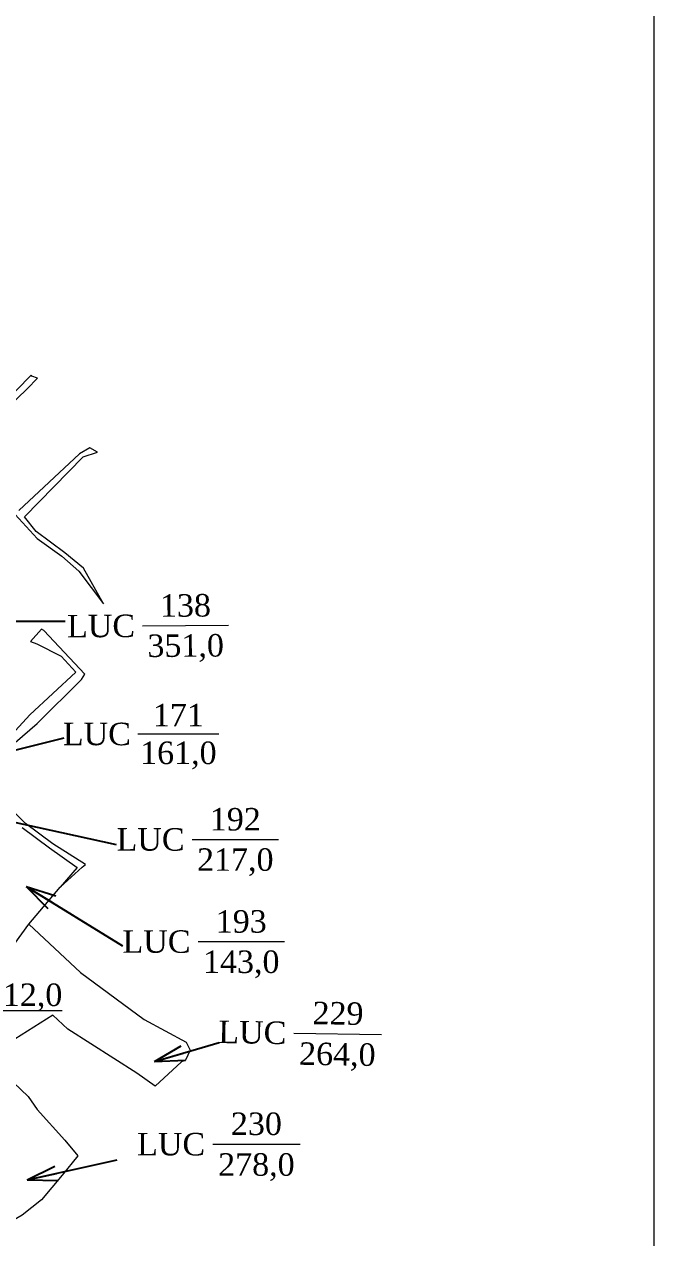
# Model space of a CAD drawing. Header units: metres. Extents: x 547028 to 547858, y 1841699 to 1842277.
# Drawn here: x 547773.6 to 547857.5, y 1841784 to 1841945.8 of the extents above; entities that cross this region are included whole.
import ezdxf
from ezdxf.enums import TextEntityAlignment as Align

# ---------------------------------------------------------------- set-up
doc = ezdxf.new("R2010")
doc.units = ezdxf.units.M
doc.header["$MEASUREMENT"] = 0
for name, color, linetype, lineweight in [('Level 10', 7, 'Continuous', 0), ('Level 13', 7, 'Continuous', 0), ('Level 2', 7, 'Continuous', 0), ('Level 4', 7, 'Continuous', 0), ('Level 5', 7, 'Continuous', 0), ('Level 62', 7, 'Continuous', 0)]:
    doc.layers.add(name, color=color, linetype=linetype, lineweight=lineweight)
doc.styles.add('Style-STANDARD', font='STANDARD.shx')
doc.styles.add('Style-Times New Roman', font='times.ttf')
doc.dimstyles.get("Standard").update_dxf_attribs({"dimtxt": 0.18, "dimasz": 0.18, "dimexe": 0.18, "dimexo": 0.0625, "dimgap": 0.09, "dimtad": 0, "dimtih": 1, "dimtoh": 1, "dimdec": 4, "dimzin": 0, "dimdsep": 46, "dimtxsty": 'Standard', "dimcen": 0.09, "dimadec": 0, "dimazin": 0, "dimtfac": 1, "dimtdec": 4, "dimtofl": 0, "dimtmove": 0, "dimatfit": 3, "dimfxl": 1, "dimtolj": 1, "dimtzin": 0, "dimarcsym": 0})

# ---------------------------------------------------------------- blocks, each defined once
blk = doc.blocks.new('N_THUA_40')
at = {"layer": 'Level 13', "color": 1, "linetype": 'Continuous', "lineweight": 0}
blk.add_line((-0.814796, 0), (6.041204, 0), dxfattribs=at)
at = {"layer": 'Level 13', "color": 5, "linetype": 'Continuous', "lineweight": 0, "style": 'Style-Times New Roman'}
blk.add_text('138', height=1.794959, dxfattribs=at).set_placement((2.613204, 1.6), align=Align.MIDDLE_CENTER)
at = {"layer": 'Level 2', "color": 3, "linetype": 'Continuous', "lineweight": 0, "style": 'Style-Times New Roman'}
blk.add_text('LUC', height=1.794959, dxfattribs=at).set_placement((-1.414796, 0), align=Align.MIDDLE_RIGHT)
at = {"layer": 'Level 4', "color": 1, "linetype": 'Continuous', "lineweight": 0, "style": 'Style-Times New Roman'}
blk.add_text('351,0', height=1.794959, dxfattribs=at).set_placement((2.613204, -1.6), align=Align.MIDDLE_CENTER)
blk = doc.blocks.new('TerminatorOpen_0.5')
at = {"color": 0, "linetype": 'ByBlock', "lineweight": -2}
for q in [(-1, 0.25), (-1, 0), (-1, -0.25)]:
    blk.add_line((0, 0), q, dxfattribs=at)
blk = doc.blocks.new('N_THUA_41')
at = {"layer": 'Level 13', "color": 1, "linetype": 'Continuous', "lineweight": 0}
blk.add_line((-0.861673, 0), (5.652327, 0), dxfattribs=at)
at = {"layer": 'Level 13', "color": 5, "linetype": 'Continuous', "lineweight": 0, "style": 'Style-Times New Roman'}
blk.add_text('171', height=1.81238, dxfattribs=at).set_placement((2.395327, 1.52), align=Align.MIDDLE_CENTER)
at = {"layer": 'Level 2', "color": 3, "linetype": 'Continuous', "lineweight": 0, "style": 'Style-Times New Roman'}
blk.add_text('LUC', height=1.81238, dxfattribs=at).set_placement((-1.431673, 0), align=Align.MIDDLE_RIGHT)
at = {"layer": 'Level 4', "color": 1, "linetype": 'Continuous', "lineweight": 0, "style": 'Style-Times New Roman'}
blk.add_text('161,0', height=1.81238, dxfattribs=at).set_placement((2.395327, -1.52), align=Align.MIDDLE_CENTER)
blk = doc.blocks.new('N_THUA_42')
at = {"layer": 'Level 13', "color": 1, "linetype": 'Continuous', "lineweight": 0}
blk.add_line((-0.820743, 0), (6.035257, 0), dxfattribs=at)
at = {"layer": 'Level 13', "color": 5, "linetype": 'Continuous', "lineweight": 0, "style": 'Style-Times New Roman'}
blk.add_text('192', height=1.784941, dxfattribs=at).set_placement((2.607257, 1.6), align=Align.MIDDLE_CENTER)
at = {"layer": 'Level 2', "color": 3, "linetype": 'Continuous', "lineweight": 0, "style": 'Style-Times New Roman'}
blk.add_text('LUC', height=1.784941, dxfattribs=at).set_placement((-1.420743, 0), align=Align.MIDDLE_RIGHT)
at = {"layer": 'Level 4', "color": 1, "linetype": 'Continuous', "lineweight": 0, "style": 'Style-Times New Roman'}
blk.add_text('217,0', height=1.784941, dxfattribs=at).set_placement((2.607257, -1.6), align=Align.MIDDLE_CENTER)
blk = doc.blocks.new('N_THUA_43')
at = {"layer": 'Level 13', "color": 1, "linetype": 'Continuous', "lineweight": 0}
blk.add_line((-0.726495, -0.368914), (5.386506, 2.735269), dxfattribs=at)
at = {"layer": 'Level 13', "color": 5, "linetype": 'Continuous', "lineweight": 0, "style": 'Style-Times New Roman'}
blk.add_text('229', height=1.763615, rotation=26.921471, dxfattribs=at).set_placement((1.605575, 2.609782), align=Align.MIDDLE_CENTER)
at = {"layer": 'Level 2', "color": 3, "linetype": 'Continuous', "lineweight": 0, "style": 'Style-Times New Roman'}
blk.add_text('LUC', height=1.763615, rotation=26.921471, dxfattribs=at).set_placement((-1.261472, -0.640576), align=Align.MIDDLE_RIGHT)
at = {"layer": 'Level 4', "color": 1, "linetype": 'Continuous', "lineweight": 0, "style": 'Style-Times New Roman'}
blk.add_text('264,0', height=1.763615, rotation=26.921471, dxfattribs=at).set_placement((3.054436, -0.243427), align=Align.MIDDLE_CENTER)
blk = doc.blocks.new('N_THUA_44')
at = {"layer": 'Level 13', "color": 1, "linetype": 'Continuous', "lineweight": 0}
blk.add_line((-0.820743, 0), (6.035257, 0), dxfattribs=at)
at = {"layer": 'Level 13', "color": 5, "linetype": 'Continuous', "lineweight": 0, "style": 'Style-Times New Roman'}
blk.add_text('193', height=1.784941, dxfattribs=at).set_placement((2.607257, 1.6), align=Align.MIDDLE_CENTER)
at = {"layer": 'Level 2', "color": 3, "linetype": 'Continuous', "lineweight": 0, "style": 'Style-Times New Roman'}
blk.add_text('LUC', height=1.784941, dxfattribs=at).set_placement((-1.420743, 0), align=Align.MIDDLE_RIGHT)
at = {"layer": 'Level 4', "color": 1, "linetype": 'Continuous', "lineweight": 0, "style": 'Style-Times New Roman'}
blk.add_text('143,0', height=1.784941, dxfattribs=at).set_placement((2.607257, -1.6), align=Align.MIDDLE_CENTER)
blk = doc.blocks.new('N_THUA_45')
at = {"layer": 'Level 13', "color": 1, "linetype": 'Continuous', "lineweight": 0}
blk.add_line((-0.81777, 0), (6.03823, 0), dxfattribs=at)
at = {"layer": 'Level 13', "color": 5, "linetype": 'Continuous', "lineweight": 0, "style": 'Style-Times New Roman'}
blk.add_text('230', height=1.766697, dxfattribs=at).set_placement((2.61023, 1.6), align=Align.MIDDLE_CENTER)
at = {"layer": 'Level 2', "color": 3, "linetype": 'Continuous', "lineweight": 0, "style": 'Style-Times New Roman'}
blk.add_text('LUC', height=1.766697, dxfattribs=at).set_placement((-1.41777, 0), align=Align.MIDDLE_RIGHT)
at = {"layer": 'Level 4', "color": 1, "linetype": 'Continuous', "lineweight": 0, "style": 'Style-Times New Roman'}
blk.add_text('278,0', height=1.766697, dxfattribs=at).set_placement((2.61023, -1.6), align=Align.MIDDLE_CENTER)

msp = doc.modelspace()

# ---------------------------------------------------------------- linework, layer by layer
at = {"layer": 'Level 10', "color": 7, "lineweight": 0}
for p, q in [((547774.23, 1841825.79), (547778.41, 1841830.71)), ((547770.49, 1841820.64), (547774.23, 1841825.79))]:
    msp.add_line(p, q, dxfattribs=at)
at = {"layer": 'Level 10', "color": 30, "lineweight": 0, "flags": 128}
for points in [[(547767.13, 1841890.57), (547774.02, 1841897.17), (547775.37, 1841898.59), (547774.64, 1841898.88), (547774.54, 1841899), (547766.81, 1841891.14)], [(547772.43, 1841880.41), (547775.34, 1841877.23), (547778.63, 1841874.85), (547780.89, 1841872.86), (547784.17, 1841868.53), (547781.5, 1841873.27), (547779.04, 1841875.31), (547775.23, 1841878.14), (547773.65, 1841880.12), (547781.49, 1841888.1), (547783.38, 1841888.75), (547782.35, 1841889.33), (547781, 1841888.49), (547772.9, 1841880.94)], [(547770.46, 1841848.31), (547775.34, 1841852.56), (547781.24, 1841858.41), (547781.68, 1841859.15), (547776.25, 1841864.95), (547775.92, 1841865.12), (547774.47, 1841863.47), (547775.29, 1841863.18), (547778.54, 1841861.53), (547780.51, 1841859.42), (547774.36, 1841853.7), (547769.96, 1841848.96)], [(547778.41, 1841830.71), (547781.33, 1841833.4), (547781.77, 1841833.74), (547777.41, 1841836.53), (547773.79, 1841839.2), (547767.69, 1841845.3)], [(547773.35, 1841838.69), (547776.99, 1841835.97), (547780.67, 1841833.36), (547778.41, 1841830.71)]]:
    msp.add_lwpolyline(points, dxfattribs=at)
at = {"layer": 'Level 10', "color": 7, "lineweight": 0, "flags": 128}
for points in [[(547774.23, 1841825.79), (547781.14, 1841819.37), (547789.61, 1841813.1), (547795.22, 1841810.06), (547795.76, 1841809.01), (547795.1, 1841807.65), (547794.6, 1841807.42), (547791.08, 1841804.21), (547788.64, 1841805.92), (547779.41, 1841811.81), (547777.45, 1841813.66), (547771.54, 1841809.92), (547769.15, 1841807.55)], [(547769.15, 1841807.55), (547774.16, 1841802.8), (547775.33, 1841801.07), (547779.02, 1841797), (547780.75, 1841794.9), (547778.67, 1841792.31), (547775.93, 1841789.04), (547773.33, 1841786.98), (547772.04, 1841786.22), (547770.07, 1841787.02), (547766.78, 1841790.37), (547765.56, 1841791.86)]]:
    msp.add_lwpolyline(points, dxfattribs=at)
at = {"layer": 'Level 62', "color": 7, "linetype": 'Continuous', "lineweight": 0, "flags": 128}
msp.add_lwpolyline([(547857.544258, 1842276.567519), (547857.544258, 1841699.067519), (547027.544258, 1841699.067519), (547027.544258, 1842276.567519), (547857.544258, 1842276.567519)], dxfattribs=at)

# ---------------------------------------------------------------- block references
at = {"layer": 'Level 2', "color": 3, "linetype": 'Continuous', "lineweight": 0}
for name, p, xscale, yscale, zscale, rotation in [('N_THUA_40', (547790.755384, 1841865.598385), 1.671347, 1.671347, 1.671347, 0.354444), ('N_THUA_43', (547810.965193, 1841811.262991), 1.701051, 1.701051, 1.701051, 332.146776)]:
    msp.add_blockref(name, p, dxfattribs=dict(at, xscale=xscale, yscale=yscale, zscale=zscale, rotation=rotation))
for name, p, xscale, yscale, zscale in [('N_THUA_41', (547790.200382, 1841851.160088), 1.655282, 1.655282, 1.655282), ('N_THUA_42', (547797.376046, 1841837.099139), 1.680728, 1.680728, 1.680728), ('N_THUA_44', (547798.16832, 1841823.478694), 1.680728, 1.680728, 1.680728), ('N_THUA_45', (547800.138905, 1841796.467803), 1.698084, 1.698084, 1.698084)]:
    msp.add_blockref(name, p, dxfattribs=dict(at, xscale=xscale, yscale=yscale, zscale=zscale))

# ---------------------------------------------------------------- texts
at = {"layer": 'Level 5', "color": 5, "linetype": 'Continuous', "lineweight": 0, "style": 'Style-Times New Roman'}
msp.add_text('%%u12,0%%U', height=3, dxfattribs=at).set_placement((547774.731478, 1841816.384845), align=Align.MIDDLE_CENTER)

# ---------------------------------------------------------------- leaders
at = {"layer": 'Level 5', "color": 3, "linetype": 'Continuous', "lineweight": 0}
for points in [[(547757.671046, 1841866.216143), (547779.096857, 1841866.216143)], [(547761.935599, 1841846.390868), (547778.936097, 1841850.627492)], [(547768.050402, 1841840.338549), (547785.857248, 1841836.438166)], [(547773.895481, 1841830.840028), (547786.729849, 1841822.904766)], [(547790.981687, 1841807.473068), (547799.626612, 1841810.020257)], [(547774.000774, 1841791.712806), (547786.019195, 1841794.364299)]]:
    msp.add_leader(points, dimstyle='Standard', override={"dimtxt": 4, "dimasz": 4, "dimgap": 2, "dimtad": 1, "dimtxsty": 'Style-STANDARD', "dimldrblk": 'TerminatorOpen_0.5'}, dxfattribs=at)

doc.saveas('drawing.dxf')
